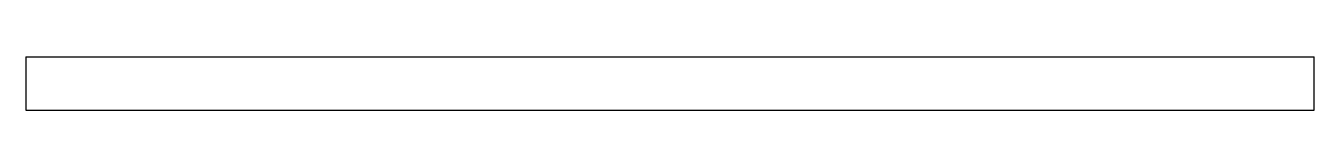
# Model space of a CAD drawing. Header units: millimetres. Extents: x -42.9 to 53, y -4 to 0.
import ezdxf

# ---------------------------------------------------------------- set-up
doc = ezdxf.new("R2010")
doc.units = ezdxf.units.MM

msp = doc.modelspace()

# ---------------------------------------------------------------- linework, layer by layer
for p, q in [((-42.918, 0), (53.038, 0)), ((-42.918, 0), (-42.918, -4)), ((53.038, -4), (53.038, 0)), ((-42.918, -4), (53.038, -4))]:
    msp.add_line(p, q)

doc.saveas('drawing.dxf')
